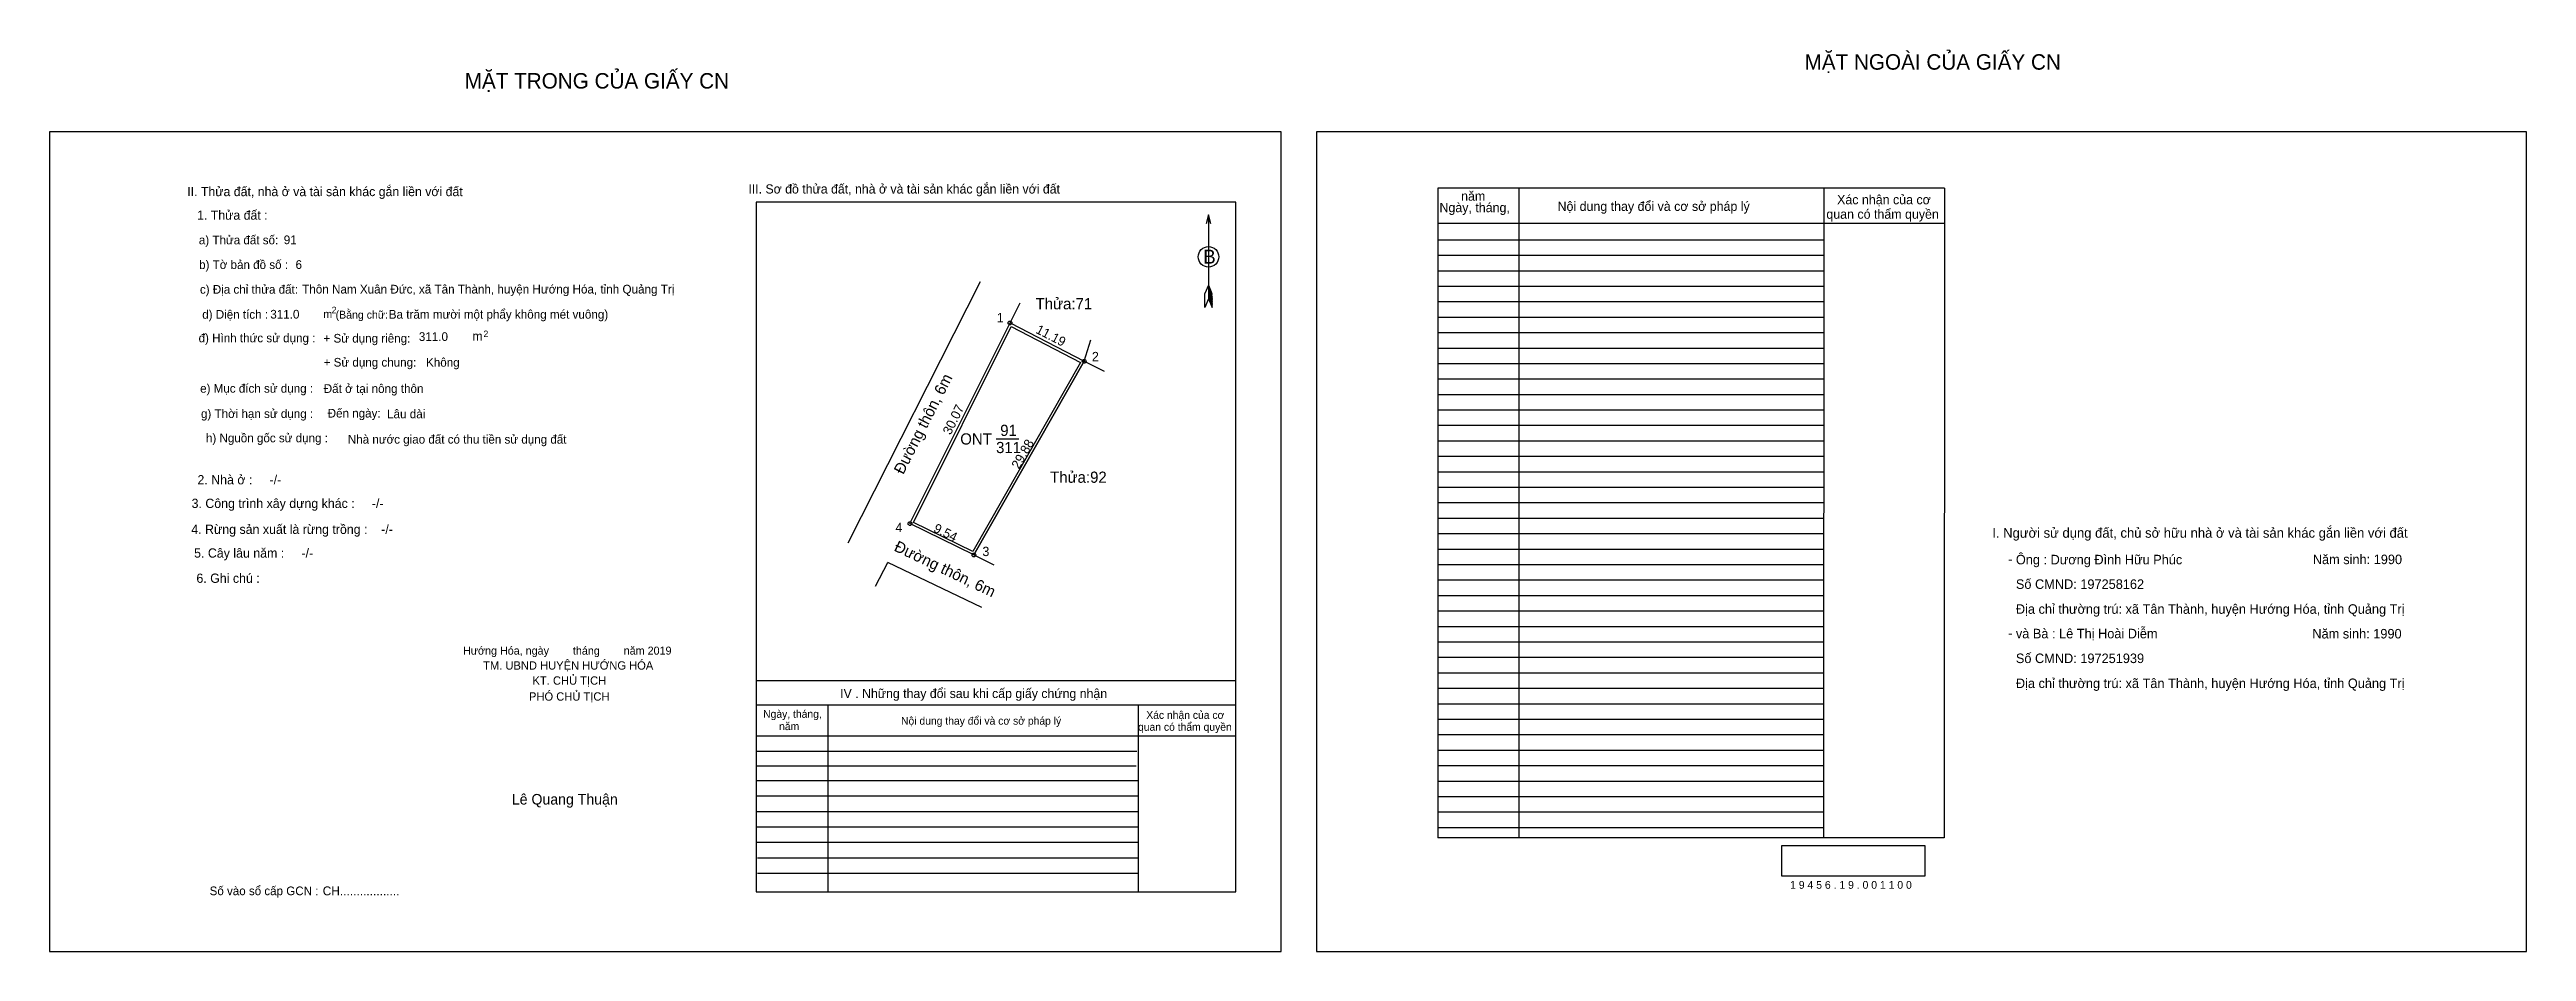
# Model space of a CAD drawing. Extents: x 539041 to 539373, y 1837007 to 1837128.
import ezdxf

# ---------------------------------------------------------------- set-up
doc = ezdxf.new("R2010")
doc.units = 0
for name, color, linetype in [('Default', 7, 'Continuous'), ('Level 1', 7, 'Continuous'), ('Level 10', 7, 'Continuous'), ('Level 11', 7, 'Continuous'), ('Level 13', 7, 'Continuous'), ('Level 27', 7, 'Continuous'), ('Level 35', 7, 'Continuous'), ('Level 36', 7, 'Continuous'), ('Level 40', 7, 'Continuous'), ('Level 49', 7, 'Continuous'), ('Level 5', 7, 'Continuous'), ('Level 52', 7, 'Continuous'), ('Level 55', 7, 'Continuous'), ('Level 6', 7, 'Continuous'), ('Level 7', 7, 'Continuous'), ('Level 8', 7, 'Continuous'), ('Level 9', 7, 'Continuous')]:
    doc.layers.add(name, color=color, linetype=linetype)

msp = doc.modelspace()

# ---------------------------------------------------------------- linework, layer by layer
at = {"layer": 'Level 1'}
for p, q in [((539041.14, 1837116.48), (539041.14, 1837116.48)), ((539210.99, 1837116.48), (539210.99, 1837116.48)), ((539196.52, 1837105.36), (539196.52, 1837094.07)), ((539196.52, 1837095.94), (539196.04, 1837094.79)), ((539196.52, 1837095.94), (539196.99, 1837094.79)), ((539196.52, 1837095.77), (539196.99, 1837094.62)), ((539196.02, 1837092.92), (539196.04, 1837094.79)), ((539196.52, 1837094.07), (539196.02, 1837092.92)), ((539196.52, 1837095.61), (539196.99, 1837094.46)), ((539196.52, 1837095.45), (539197, 1837094.29)), ((539196.52, 1837095.28), (539197, 1837094.12)), ((539196.52, 1837095.12), (539197, 1837093.95)), ((539196.52, 1837094.96), (539197, 1837093.78)), ((539196.52, 1837094.8), (539197.01, 1837093.62)), ((539196.52, 1837094.64), (539197.01, 1837093.45)), ((539196.52, 1837094.47), (539197.01, 1837093.28)), ((539196.52, 1837094.31), (539197.01, 1837093.12)), ((539196.52, 1837094.07), (539197.01, 1837092.92)), ((539197.01, 1837092.92), (539196.99, 1837094.79)), ((539206.26, 1837006.56), (539206.26, 1837006.56)), ((539373.22, 1837006.56), (539373.22, 1837006.56))]:
    msp.add_line(p, q, dxfattribs=at)
msp.add_lwpolyline([(539196.84, 1837104.16), (539196.52, 1837105.36), (539196.19, 1837104.16)], dxfattribs=at)
msp.add_circle((539196.52, 1837099.72), 1.38, dxfattribs=at)
at = {"layer": 'Level 10'}
msp.add_line((539165.07, 1837059.74), (539179.85, 1837085.71), dxfattribs=at)
for points in [[(539179.85, 1837085.71), (539165.07, 1837059.74), (539156.5, 1837063.94), (539169.91, 1837090.85)], [(539179.37, 1837085.57), (539164.93, 1837060.2), (539156.97, 1837064.1), (539170.06, 1837090.38)]]:
    msp.add_lwpolyline(points, close=True, dxfattribs=at)
at = {"layer": 'Level 11'}
for centre in [(539169.91, 1837090.85), (539179.85, 1837085.71), (539179.85, 1837085.71), (539156.5, 1837063.94), (539165.07, 1837059.74)]:
    msp.add_circle(centre, 0.25, dxfattribs=at)
at = {"layer": 'Level 27'}
for p, q in [((539169.91, 1837090.85), (539171.25, 1837093.54)), ((539179.85, 1837085.71), (539180.73, 1837088.58)), ((539179.85, 1837085.71), (539182.55, 1837084.4)), ((539165.07, 1837059.74), (539167.76, 1837058.42))]:
    msp.add_line(p, q, dxfattribs=at)
at = {"layer": 'Level 35'}
for p, q in [((539148.2, 1837061.35), (539165.97, 1837096.42)), ((539151.88, 1837055.57), (539153.53, 1837058.71)), ((539166.11, 1837052.7), (539153.53, 1837058.71))]:
    msp.add_line(p, q, dxfattribs=at)
at = {"layer": 'Level 40'}
msp.add_lwpolyline([(539041.14, 1837006.56), (539206.26, 1837006.56), (539206.26, 1837116.48), (539041.14, 1837116.48)], close=True, dxfattribs=at)
at = {"layer": 'Level 52'}
for p, q in [((539295.2, 1837108.93), (539227.29, 1837108.93)), ((539227.29, 1837108.93), (539227.29, 1837021.79)), ((539238.12, 1837108.93), (539238.12, 1837021.79)), ((539279.01, 1837108.93), (539278.98, 1837021.79)), ((539295.2, 1837108.93), (539295.17, 1837021.79)), ((539295.2, 1837104.19), (539227.29, 1837104.19)), ((539279.01, 1837101.97), (539227.29, 1837101.97)), ((539279.01, 1837099.89), (539227.29, 1837099.89)), ((539279.01, 1837097.82), (539227.29, 1837097.82)), ((539279, 1837095.74), (539227.29, 1837095.74)), ((539279, 1837093.67), (539227.29, 1837093.67)), ((539279, 1837091.6), (539227.29, 1837091.6)), ((539279, 1837089.52), (539227.29, 1837089.52)), ((539279, 1837087.45), (539227.29, 1837087.45)), ((539279, 1837085.37), (539227.29, 1837085.37)), ((539279, 1837083.3), (539227.29, 1837083.3)), ((539279, 1837081.23), (539227.29, 1837081.23)), ((539279, 1837079.15), (539227.29, 1837079.15)), ((539279, 1837077.08), (539227.29, 1837077.08)), ((539279, 1837075), (539227.29, 1837075)), ((539279, 1837072.93), (539227.29, 1837072.93)), ((539279, 1837070.86), (539227.29, 1837070.86)), ((539278.99, 1837068.78), (539227.29, 1837068.78)), ((539278.99, 1837066.71), (539227.29, 1837066.71)), ((539278.99, 1837064.63), (539227.29, 1837064.63)), ((539278.99, 1837062.56), (539227.29, 1837062.56)), ((539278.99, 1837060.49), (539227.29, 1837060.49)), ((539278.99, 1837058.41), (539227.29, 1837058.41)), ((539278.99, 1837056.34), (539227.29, 1837056.34)), ((539278.99, 1837054.26), (539227.29, 1837054.26)), ((539278.99, 1837052.19), (539227.29, 1837052.19)), ((539278.99, 1837050.12), (539227.29, 1837050.12)), ((539278.99, 1837048.04), (539227.29, 1837048.04)), ((539278.99, 1837045.97), (539227.29, 1837045.97)), ((539278.99, 1837043.89), (539227.29, 1837043.89)), ((539278.98, 1837041.82), (539227.29, 1837041.82)), ((539278.98, 1837039.75), (539227.29, 1837039.75)), ((539278.98, 1837037.67), (539227.29, 1837037.67)), ((539278.98, 1837035.6), (539227.29, 1837035.6)), ((539278.98, 1837033.52), (539227.29, 1837033.52)), ((539278.98, 1837031.45), (539227.29, 1837031.45)), ((539278.98, 1837029.38), (539227.29, 1837029.38)), ((539278.98, 1837027.3), (539227.29, 1837027.3)), ((539278.98, 1837025.23), (539227.29, 1837025.23)), ((539278.98, 1837023.15), (539227.29, 1837023.15)), ((539295.17, 1837021.79), (539227.29, 1837021.79))]:
    msp.add_line(p, q, dxfattribs=at)
msp.add_lwpolyline([(539210.99, 1837006.56), (539373.22, 1837006.56), (539373.22, 1837116.48), (539210.99, 1837116.48)], close=True, dxfattribs=at)
at = {"layer": 'Level 6'}
msp.add_lwpolyline([(539273.4, 1837020.79), (539292.56, 1837020.79), (539292.56, 1837016.67), (539273.4, 1837016.67)], close=True, dxfattribs=at)
at = {"layer": 'Level 7'}
for p, q in [((539186.92, 1837033.38), (539135.88, 1837033.38)), ((539186.83, 1837031.42), (539135.88, 1837031.42)), ((539187.1, 1837029.45), (539135.88, 1837029.45)), ((539187.1, 1837027.38), (539135.88, 1837027.38)), ((539187.1, 1837025.3), (539135.88, 1837025.3)), ((539187.1, 1837023.23), (539135.88, 1837023.23)), ((539187.1, 1837021.16), (539135.88, 1837021.16)), ((539187.1, 1837019.08), (539136.04, 1837019.08)), ((539187.1, 1837017.01), (539136.04, 1837017.01))]:
    msp.add_line(p, q, dxfattribs=at)
at = {"layer": 'Level 8'}
for p, q in [((539200.17, 1837107.07), (539135.88, 1837107.07)), ((539135.88, 1837107.07), (539135.88, 1837014.57)), ((539200.17, 1837014.57), (539200.17, 1837107.07)), ((539200.17, 1837042.86), (539135.88, 1837042.86)), ((539200.17, 1837039.6), (539135.88, 1837039.6)), ((539145.47, 1837039.6), (539145.47, 1837014.57)), ((539187.1, 1837039.6), (539187.1, 1837014.57)), ((539200.17, 1837035.45), (539135.88, 1837035.45)), ((539135.88, 1837014.57), (539200.17, 1837014.57))]:
    msp.add_line(p, q, dxfattribs=at)
at = {"layer": 'Level 9'}
msp.add_line((539168.04, 1837075.3), (539171.09, 1837075.3), dxfattribs=at)

# ---------------------------------------------------------------- texts
at = {"layer": 'Default'}
for s, height, p in [('e) Mục đích sử dụng :', 1.1635, (539061.33, 1837081.5)), ('g) Thời hạn sử dụng :', 1.1635, (539061.44, 1837078.11)), ('Đến ngày:', 1.164, (539078.43, 1837078.17)), ('h) Nguồn gốc sử dụng :', 1.1635, (539062.11, 1837074.85)), ('Nhà nước giao đất có thu tiền sử dụng đất', 1.1635, (539081.13, 1837074.67))]:
    msp.add_text(s, height=height, dxfattribs=at).set_placement(p)
at = {"layer": 'Level 1'}
msp.add_text('B', height=1.87, dxfattribs=at).set_placement((539195.82, 1837098.81))
at = {"layer": 'Level 13'}
for s, p in [('ONT', (539163.24, 1837074.55)), ('91', (539168.6, 1837075.7)), ('311', (539168.04, 1837073.4))]:
    msp.add_text(s, height=1.5, dxfattribs=at).set_placement(p)
at = {"layer": 'Level 36'}
for s, p in [('Thửa:71', (539173.34, 1837092.68)), ('Thửa:92', (539175.29, 1837069.42))]:
    msp.add_text(s, height=1.5, dxfattribs=at).set_placement(p)
at = {"layer": 'Level 49'}
for s, rotation, p in [('11.19', 332.6564, (539173.25, 1837089.57)), ('30.07', 63.5116, (539161.94, 1837075.75)), ('29.88', 60.355, (539171.11, 1837071.16)), ('9.54', 333.8914, (539159.54, 1837062.9))]:
    msp.add_text(s, height=1.25, rotation=rotation, dxfattribs=at).set_placement(p)
at = {"layer": 'Level 5'}
for rotation, p in [(63.1309, (539155.6, 1837070.44)), (334.4694, (539154.25, 1837060.36))]:
    msp.add_text('Đường thôn, 6m', height=1.5, rotation=rotation, dxfattribs=at).set_placement(p)
at = {"layer": 'Level 52'}
for s, height, p in [('Ngày, tháng,', 1.2444, (539227.49, 1837105.71)), ('năm', 1.244, (539230.39, 1837107.25)), ('Nội dung thay đổi và cơ sở pháp lý', 1.2444, (539243.32, 1837105.88)), (' quan có thẩm quyền', 1.2444, (539278.9, 1837104.83)), ('Xác nhận của cơ', 1.2444, (539280.8, 1837106.77))]:
    msp.add_text(s, height=height, dxfattribs=at).set_placement(p)
at = {"layer": 'Level 55'}
for s, height, p in [('1', 0.2, (539169.85, 1837090.85)), ('71', 0.055, (539169.87, 1837090.79)), ('71', 0.055, (539169.87, 1837090.79)), ('0', 0.055, (539169.89, 1837090.79)), ('0', 0.055, (539169.89, 1837090.79)), ('2', 0.2, (539179.78, 1837085.71)), ('92', 0.055, (539179.81, 1837085.66)), ('71', 0.055, (539179.81, 1837085.66)), ('71', 0.055, (539179.81, 1837085.66)), ('4', 0.2, (539156.43, 1837063.94)), ('0', 0.055, (539156.48, 1837063.89)), ('0', 0.055, (539156.48, 1837063.89)), ('3', 0.2, (539165.01, 1837059.74)), ('92', 0.055, (539165.03, 1837059.69)), ('0', 0.055, (539165.05, 1837059.69)), ('0', 0.055, (539165.05, 1837059.69))]:
    msp.add_text(s, height=height, dxfattribs=at).set_placement(p)
at = {"layer": 'Level 6'}
for s, height, p in [('91', 1.168, (539072.54, 1837101.42)), ('6', 1.17, (539074.12, 1837098.1)), ('Thôn Nam Xuân Đức, xã Tân Thành, huyện Hướng Hóa, tỉnh Quảng Trị', 1.1697, (539075.01, 1837094.8)), ('311.0', 1.168, (539070.73, 1837091.44)), ('Ba trăm mười một phẩy không mét vuông)', 1.1681, (539086.62, 1837091.43)), ('311.0', 1.168, (539090.65, 1837088.44)), ('Đất ở tại nông thôn', 1.1697, (539077.9, 1837081.47)), ('Lâu dài', 1.17, (539086.39, 1837078.07)), ('Ông : Dương Đình Hữu Phúc', 1.2776, (539304.77, 1837058.48)), ('Năm sinh: 1990', 1.2776, (539344.58, 1837058.51)), ('Số CMND: 197258162', 1.2776, (539304.77, 1837055.19)), ('Địa chỉ thường trú: xã Tân Thành, huyện Hướng Hóa, tỉnh Quảng Trị', 1.2776, (539304.77, 1837051.85)), ('và Bà : Lê Thị Hoài Diễm', 1.2776, (539304.77, 1837048.56)), ('Năm sinh: 1990', 1.2776, (539344.52, 1837048.54)), ('Số CMND: 197251939', 1.2776, (539304.77, 1837045.24)), ('Địa chỉ thường trú: xã Tân Thành, huyện Hướng Hóa, tỉnh Quảng Trị', 1.2776, (539304.77, 1837041.89)), ('1 9 4 5 6 . 1 9 . 0 0 1 1 0 0', 1.0453, (539274.5, 1837014.97))]:
    msp.add_text(s, height=height, dxfattribs=at).set_placement(p)
at = {"layer": 'Level 7'}
for s, height, p in [('MẶT NGOÀI CỦA GIẤY CN', 2.0739, (539276.44, 1837124.82)), ('MẶT TRONG CỦA GIẤY CN', 2.0739, (539096.8, 1837122.29)), ('II. Thửa đất, nhà ở và tài sản khác gắn liền với đất', 1.234, (539059.6, 1837107.86)), ('III. Sơ đồ thửa đất, nhà ở và tài sản khác gắn liền với đất', 1.234, (539134.83, 1837108.21)), ('1. Thửa đất :', 1.234, (539060.92, 1837104.7)), ('a) Thửa đất số:', 1.1635, (539061.16, 1837101.4)), ('b) Tờ bản đồ số :', 1.1635, (539061.19, 1837098.09)), ('c) Địa chỉ thửa đất:', 1.1635, (539061.3, 1837094.78)), ('d) Diện tích :', 1.1635, (539061.61, 1837091.42)), ('2', 0.882, (539078.96, 1837092.15)), ('(Bằng chữ:', 1.058, (539079.49, 1837091.43)), ('đ) Hình thức sử dụng :', 1.1635, (539061.12, 1837088.26)), ('+ Sử dụng riêng:', 1.1635, (539077.87, 1837088.22)), ('m', 1.06, (539077.85, 1837091.52)), ('m', 1.24, (539097.82, 1837088.46)), ('2', 0.882, (539099.31, 1837088.95)), ('+ Sử dụng chung:', 1.1635, (539077.89, 1837085)), ('Không', 1.164, (539091.62, 1837084.99)), ('2. Nhà ở :     -/-', 1.241, (539060.97, 1837069.21)), ('3. Công trình xây dựng khác :     -/-', 1.241, (539060.18, 1837066.04)), ('4. Rừng sản xuất là rừng trồng :    -/-', 1.241, (539060.14, 1837062.56)), ('I. Người sử dụng đất, chủ sở hữu nhà ở và tài sản khác gắn liền với đất', 1.3065, (539301.61, 1837062.05)), ('5. Cây lâu năm :     -/-', 1.241, (539060.52, 1837059.38)), ('6. Ghi chú :', 1.241, (539060.83, 1837056)), ('-', 1.33, (539303.72, 1837058.52)), ('Hướng Hóa, ngày        tháng        năm 2019', 1.0782, (539096.57, 1837046.37)), ('-', 1.33, (539303.73, 1837048.6)), ('TM. UBND HUYỆN HƯỚNG HÓA', 1.1172, (539099.27, 1837044.36)), ('KT. CHỦ TỊCH', 1.1172, (539105.89, 1837042.34)), ('PHÓ CHỦ TỊCH', 1.1171, (539105.42, 1837040.2)), ('IV . Những thay đổi sau khi cấp giấy chứng nhận', 1.234, (539147.14, 1837040.55)), ('Ngày, tháng,', 1.037, (539136.81, 1837037.9)), ('năm', 1.037, (539138.95, 1837036.25)), ('Nội dung thay đổi và cơ sở pháp lý', 1.037, (539155.3, 1837036.98)), (' quan có thẩm quyền', 1.037, (539186.69, 1837036.16)), ('Xác nhận của cơ', 1.037, (539188.18, 1837037.76)), ('Lê Quang Thuận', 1.415, (539103.12, 1837026.27)), ('Số vào sổ cấp GCN :', 1.1614, (539062.6, 1837014.11)), ('CH..................', 1.1946, (539077.76, 1837014.09))]:
    msp.add_text(s, height=height, dxfattribs=at).set_placement(p)
at = {"layer": 'Level 9'}
for s, p in [('1', (539168.13, 1837090.94)), ('2', (539180.89, 1837085.72)), ('4', (539154.55, 1837062.8)), ('3', (539166.21, 1837059.59))]:
    msp.add_text(s, height=1.25, dxfattribs=at).set_placement(p)

doc.saveas('drawing.dxf')
